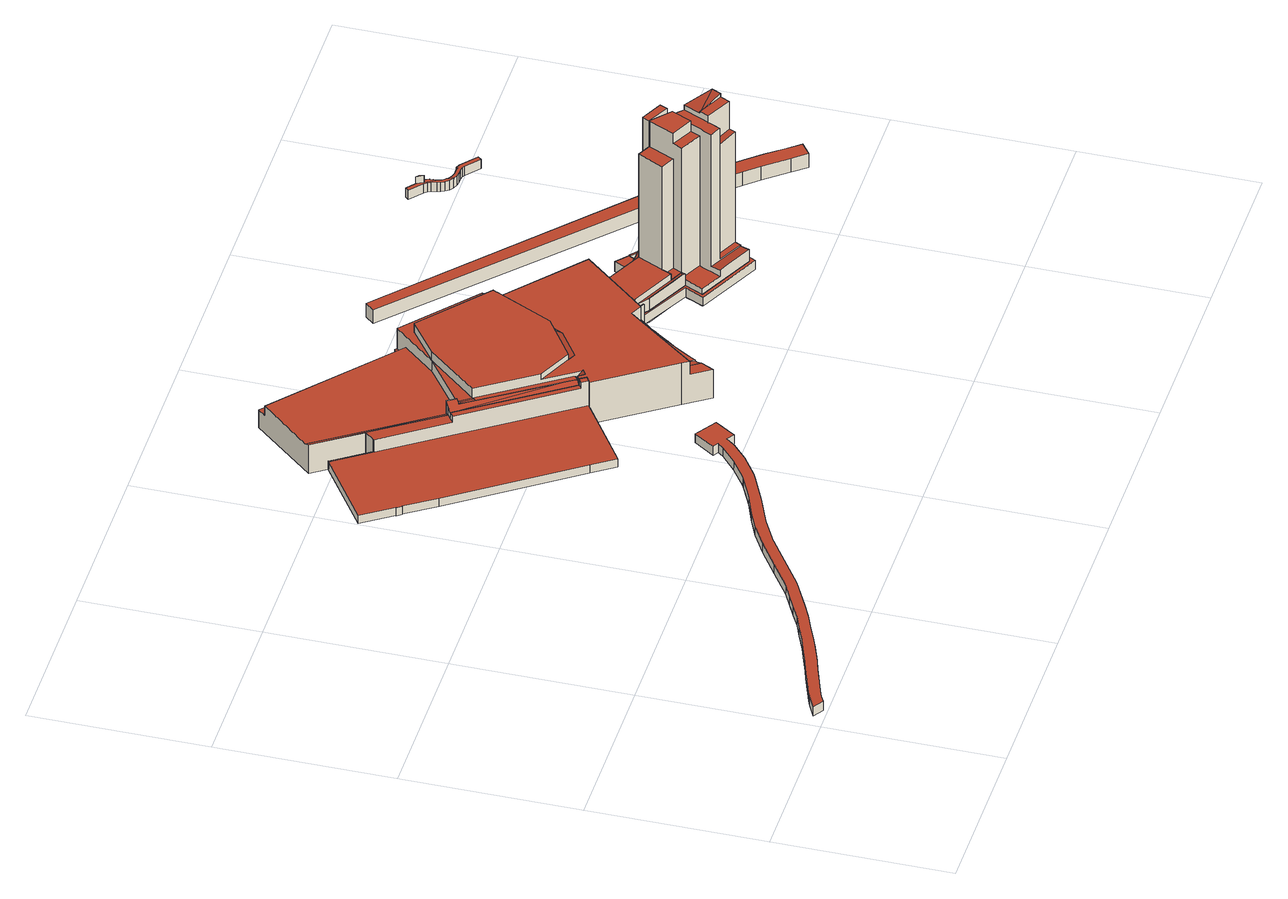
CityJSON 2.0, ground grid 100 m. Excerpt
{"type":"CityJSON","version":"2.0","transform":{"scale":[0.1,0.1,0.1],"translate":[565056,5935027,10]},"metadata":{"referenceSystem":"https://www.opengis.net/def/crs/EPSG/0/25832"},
"CityObjects":{
"building1":{"type":"Building","attributes":{"Gemeindeschluessel":"02000000","Geometrietyp2DReferenz":"3000","function":"51009_1610","roofType":"1000","measuredHeight":5.87},"geometry":[{"type":"MultiSurface","lod":"2","boundaries":[[[0,1,2,3,4,5,6,7,8,9,10,11,12,13,14,15,16,17,18,19,20,21,22,23,24,25,26,27,28,29,30,31,32,33,34,35,36,37,38,39,40,41,42,43,44,45,46]],[[47,48,49,50,51,52,53,54,55,56,57,58,59,60,61,62,63,64,65,66,67,68,69,70,71,72,73,74,75,76,77,78,79,80,81,82,83,84,85,86,87,88,89,90,91,92,93]],[[93,92,1,0]],[[92,91,2,1]],[[91,90,3,2]],[[90,89,4,3]],[[89,88,5,4]],[[88,87,6,5]],[[87,86,7,6]],[[86,85,8,7]],[[85,84,9,8]],[[84,83,10,9]],[[83,82,11,10]],[[82,81,12,11]],[[81,80,13,12]],[[80,79,14,13]],[[79,78,15,14]],[[78,77,16,15]],[[77,76,17,16]],[[76,75,18,17]],[[75,74,19,18]],[[74,73,20,19]],[[73,72,21,20]],[[72,71,22,21]],[[71,70,23,22]],[[70,69,24,23]],[[69,68,25,24]],[[68,67,26,25]],[[67,66,27,26]],[[66,65,28,27]],[[65,64,29,28]],[[64,63,30,29]],[[63,62,31,30]],[[62,61,32,31]],[[61,60,33,32]],[[60,59,34,33]],[[59,58,35,34]],[[58,57,36,35]],[[57,56,37,36]],[[56,55,38,37]],[[55,54,39,38]],[[54,53,40,39]],[[53,52,41,40]],[[52,51,42,41]],[[51,50,43,42]],[[50,49,44,43]],[[49,48,45,44]],[[48,47,46,45]],[[47,93,0,46]]],"semantics":{"surfaces":[{"type":"GroundSurface"},{"type":"RoofSurface"},{"type":"WallSurface"}],"values":[0,1,2,2,2,2,2,2,2,2,2,2,2,2,2,2,2,2,2,2,2,2,2,2,2,2,2,2,2,2,2,2,2,2,2,2,2,2,2,2,2,2,2,2,2,2,2,2,2]}}]},
"building2":{"type":"Building","attributes":{"Gemeindeschluessel":"02000000","Geometrietyp2DReferenz":"3000","function":"31001_3036","roofType":"1000","measuredHeight":21.43,"storeysAboveGround":2},"geometry":[{"type":"MultiSurface","lod":"2","boundaries":[[[94,95,96]],[[97,98,94,96]],[[99,100,101,102]],[[103,104,105,106]],[[107,108,109,110]],[[110,109,111,112]],[[112,111,113,114]],[[114,113,115,116]],[[97,117,118,98]],[[102,119,120,99]],[[121,122,123,124]],[[124,123,125,126]],[[127,102,128,129]],[[130,131,132,133]],[[134,106,105,135]],[[136,137,138,139]],[[127,129,140,118,117,141]],[[142,103,106,134,143,141,117,97,96,144]],[[121,124,126,145,146,107,110,112,114,116,147,148,149,150,136,139,130,133,151,152,153]],[[154,155,125,123,122,142,144,115,113,111,109,108]],[[155,154,146,145]],[[148,147,95,94,98,118]],[[101,100,151,133,132]],[[131,130,139,138]],[[137,136,150,129,128]],[[121,153,104,103,142,122]],[[153,152,120,135,105,104]],[[152,151,100,99,120]],[[119,102,127,141,143]],[[150,149,140,129]],[[149,148,118,140]],[[125,155,145,126]],[[154,108,107,146]],[[147,116,115,144,96,95]],[[137,128,102,101,132,131,138]],[[119,143,134,135,120]]],"semantics":{"surfaces":[{"type":"RoofSurface"},{"type":"WallSurface"},{"type":"GroundSurface"}],"values":[0,0,0,0,1,1,1,1,1,1,1,1,1,1,1,1,0,1,2,0,1,1,1,1,1,1,1,1,1,1,1,1,1,1,0,0]}}]},
"building3":{"type":"Building","attributes":{"name":"Congress Center Hamburg","Gemeindeschluessel":"02000000","Geometrietyp2DReferenz":"3000","function":"31001_3036","roofType":"1000","measuredHeight":30.93,"storeysAboveGround":5},"geometry":[{"type":"MultiSurface","lod":"2","boundaries":[[[156,157,158,159,160]],[[161,162,157,156]],[[163,164,165,166,167,168,169]],[[170,171,172,173,174,175,176,177]],[[178,179,180,181]],[[132,182,183,184,179,178]],[[184,185,186,180,179]],[[186,187,188,180]],[[189,190,191,192,193,194,195,196,197,198]],[[199,200,201,202,203,204,205,206]],[[207,208,209,210]],[[169,159,158,163]],[[211,162,161,212]],[[177,168,167,170]],[[213,176,175,214]],[[214,175,174,215]],[[215,174,173,216]],[[216,173,172,217]],[[165,188,187,166]],[[218,197,196,219]],[[219,196,195,220]],[[221,194,193,222]],[[223,192,191,224]],[[209,224,191,190,225,210]],[[225,190,189,226]],[[203,227,228,204]],[[206,229,199]],[[202,201,230]],[[230,201,200,231]],[[231,200,199]],[[210,225,207]],[[232,233,234,235]],[[236,237,238]],[[239,240,241]],[[208,224,209]],[[242,243,244,245]],[[245,244,246,247]],[[247,246,248,249]],[[249,248,250,251]],[[251,250,252,253]],[[253,252,254,255]],[[255,254,256,257]],[[257,256,258,259]],[[259,258,260,261]],[[261,260,262,263]],[[264,265,266,267]],[[267,266,268,269]],[[269,268,270,271]],[[272,273,274,275]],[[276,277,278,279]],[[279,278,280,281]],[[282,283,284,285]],[[286,287,239,241,288]],[[289,171,170,167,166,187,186,185,290,198,197,218]],[[291,288,241,240,237,236,275,274]],[[265,264,222,193,192,223]],[[202,230,231,199,229,292,293,294,295,291,274,273,296,284,283,270,268,266,265,223,224,208,207,225,226]],[[282,285,297,242,245,247,249,251,253,255,257,259,261,263,276,279,281,298,299,300,301,302,303,304,305,306,307,308,211,212,309,213,214,215,216,217,232,235,221,222,264,267,269,271]],[[289,218,219,220,234,233]],[[213,309,160,159,169,168,177,176]],[[211,308,164,163,158,157,162]],[[289,233,232,217,172,171]],[[307,306,181,180,188]],[[182,132,305,304,310]],[[227,203,202,226,189,198,290]],[[299,298,286,288,291,295]],[[311,312,277,276,263,262]],[[298,281,280,313,287,286]],[[297,285,284,296]],[[282,271,270,283]],[[312,311,238]],[[242,297,296,273,272,243]],[[239,287,313]],[[302,301,293,292]],[[303,302,292,229,206,205]],[[300,299,295,294]],[[301,300,294,293]],[[304,303,205,204,228,310]],[[221,235,234,220,195,194]],[[185,184,183]],[[306,305,132,178,181]],[[308,307,188,165,164]],[[309,212,161,156,160]],[[238,311,262,260,258,256,254,252,250,248,246,244,243,272,275,236]],[[239,313,280,278,277,312,238,237,240]],[[185,183,182,310,228,227,290]]],"semantics":{"surfaces":[{"type":"RoofSurface"},{"type":"WallSurface"},{"type":"GroundSurface"}],"values":[0,0,0,0,0,0,0,0,0,0,0,1,1,1,1,1,1,1,1,1,1,1,1,1,1,1,1,1,1,1,1,1,1,1,1,1,1,1,1,1,1,1,1,1,1,1,1,1,1,1,1,1,0,1,1,1,0,2,0,1,1,1,1,1,1,1,1,1,1,1,1,1,1,1,1,1,1,1,1,1,1,1,1,0,0,0]}}]},
"building4":{"type":"Building","attributes":{"Gemeindeschluessel":"02000000","Geometrietyp2DReferenz":"3000","function":"51009_1610","roofType":"1000","measuredHeight":10.69},"geometry":[{"type":"MultiSurface","lod":"2","boundaries":[[[314,315,316,317]],[[317,316,318,319]],[[319,318,320,321]],[[321,320,322,323]],[[323,322,324,325]],[[326,327,328,329]],[[329,328,330,331]],[[331,330,315,314]],[[332,333,334,335]],[[335,334,336,337]],[[337,336,338,339]],[[339,338,340,341]],[[341,340,342,343]],[[327,326,343,342]],[[333,332,325,324]],[[325,332,335,337,339,341,343,326,329,331,314,317,319,321,323]],[[333,324,322,320,318,316,315,330,328,327,342,340,338,336,334]]],"semantics":{"surfaces":[{"type":"WallSurface"},{"type":"GroundSurface"},{"type":"RoofSurface"}],"values":[0,0,0,0,0,0,0,0,0,0,0,0,0,0,0,1,2]}}]},
"building5":{"type":"Building","attributes":{"Gemeindeschluessel":"02000000","Geometrietyp2DReferenz":"3000","function":"51009_1610","roofType":"1000","measuredHeight":3.71},"geometry":[{"type":"MultiSurface","lod":"2","boundaries":[[[222,344,345,221]],[[264,346,344,222]],[[347,348,346,264]],[[348,347,221,345]],[[221,347,264,222]],[[348,345,344,346]]],"semantics":{"surfaces":[{"type":"WallSurface"},{"type":"GroundSurface"},{"type":"RoofSurface"}],"values":[0,0,0,0,1,2]}}]},
"building6":{"type":"Building","attributes":{"Gemeindeschluessel":"02000000","Geometrietyp2DReferenz":"3000","function":"51009_1610","roofType":"1000","measuredHeight":10.15},"geometry":[{"type":"MultiSurface","lod":"2","boundaries":[[[349,350,351,352]],[[353,354,355,356]],[[357,358,359,360]],[[360,359,361,362]],[[362,361,363,364]],[[365,366,358,357]],[[367,368,369,370]],[[371,372,365,357,360,362,364,349,352,367,370]],[[373,374,353,356,351,350,363,361,359,358,366]],[[368,367,352,351,356,355]],[[354,353,374,371,370,369]],[[374,373,372,371]],[[363,350,349,364]],[[373,366,365,372]],[[354,369,368,355]]],"semantics":{"surfaces":[{"type":"WallSurface"},{"type":"GroundSurface"},{"type":"RoofSurface"}],"values":[0,0,0,0,0,0,0,1,2,0,0,0,0,0,2]}}]},
"building7":{"type":"Building","attributes":{"Gemeindeschluessel":"02000000","Geometrietyp2DReferenz":"3000","function":"31001_2071","roofType":"1000","measuredHeight":107.93,"storeysAboveGround":27},"geometry":[{"type":"MultiSurface","lod":"2","boundaries":[[[375,376,377,378]],[[376,379,380,377]],[[376,381,379]],[[382,383,384,385]],[[386,387,388,389]],[[390,391,392,393]],[[394,395,396,397]],[[398,399,400,401,402]],[[403,404,405,406,407,408,409]],[[405,410,411,412,413,414]],[[415,416,417,418,419]],[[420,421,422]],[[423,424,425]],[[426,427,423,425]],[[428,429,430,431,424]],[[423,432,433,434,428,424]],[[435,436,437,438]],[[439,440,441,442,443,444,445,446]],[[447,448,449,450,451]],[[452,453,454,455,456]],[[457,458,459]],[[449,460,457,459]],[[454,461,462,463,464,465]],[[466,467,468,453,452]],[[469,470,471,472,473,423,427,426]],[[472,474,475,433,432,423,473]],[[476,477,478,479,467,466]],[[471,470,480,475,474,472]],[[369,481,482,483]],[[484,485,486,487,488]],[[486,489,490,491,492,493,494]],[[384,495,496,497,385]],[[497,496,498,499]],[[500,501,502,503]],[[504,375,378,505]],[[506,500,507,508]],[[508,507,509,510]],[[510,509,511,512]],[[385,497,392,382]],[[495,389,388,513]],[[383,386,389,495,384]],[[514,382,392,391,515]],[[516,394,397,392,382,514]],[[517,399,398,518]],[[395,518,398,402,396]],[[405,414,406]],[[403,419,418,404]],[[421,416,415,422]],[[428,519,520,429]],[[482,442,441,483]],[[436,439,446,437]],[[459,450,449]],[[444,447,451,521,445]],[[487,476,494,457,460,488]],[[448,460,449]],[[454,465,455]],[[522,479,478,523]],[[524,481,369,525]],[[486,485,489]],[[476,494,493,477]],[[526,492,491,527]],[[527,491,490,528]],[[486,494,476,487]],[[529,530,521,531,532,533,517,518,534,535,536]],[[537,538,539,540,541,542,499,498,543,544,545]],[[546,547,536,535,534,518,395,394,516,548,549,550]],[[399,517,533,532,458,457,494,476,466,452,456,420,422,415,400]],[[551,552,553,480,470,469,463,462,468]],[[554,555,556,557,558,559,515,391,390,560,561,541,540]],[[544,562,563,505,378,377,380,564,565,566,567,568,545]],[[569,570,571,572,573,574,524,525,575,576,577,578,579,580,581,582,583,584,558,557,556,555,554,540,539,538,537,545,568,567,566,565,564,585,586,587,588,506,508,510,512,589,590,591,592,593,594,595,596,597,598,599,600,601,602,603,604,553,552,551,605,522,523,606,526,527,528]],[[543,498,496,495,513,502,501,504,505,563,562,544]],[[550,549,548,516,514,515,559,607,608,609]],[[387,401,400,415,422,610,611,612,613,503,502,513,388]],[[504,501,500,506,588,587,586,381,376,375]],[[609,608,607,559,558,584,583,582]],[[581,580,579,614,615,546,550,609,582]],[[417,464,463,469,426,425,410,405,404,418]],[[430,429,520,616,617,598,597,596,595]],[[433,475,480,553,604,603,602,434]],[[436,435,618,614,579,578,577,576,440,439]],[[444,443,573,572,571,460,448,447]],[[570,569,528,490,489,485,484]],[[526,606,523,478,477,493,492]],[[473,432,423,427]],[[467,479,522,605,551,468]],[[570,484,488,460,571]],[[453,468,462,461,454]],[[451,450,459,458,532,531,521]],[[575,525,369,483,441,440,576]],[[442,482,481,524,574,573,443]],[[619,620,600,599,598,617]],[[428,434,602,601,600,620,519]],[[421,420,456,455,465,464,417,416]],[[621,618,435,438,529,536,547]],[[438,437,446,445,521,530,529]],[[425,424,431,412,411,410]],[[412,431,430,595,594,593,413]],[[622,610,422,415,419,403,409]],[[407,406,414,413,593,592,591]],[[392,397,396,402,401,387,386,383,382]],[[408,407,591,590,623]],[[612,409,408,623,624,613]],[[625,623,590,589,512,511]],[[379,381,586,585,564,380]],[[611,610,622,409,612]],[[519,620,619,617,616,520]],[[615,614,618,621,547,546]],[[613,624,623,625,511,509,507,500,503]],[[541,561,560,390,393,626,542]],[[542,626,393,392,497,499]]],"semantics":{"surfaces":[{"type":"RoofSurface"},{"type":"WallSurface"},{"type":"GroundSurface"}],"values":[0,0,0,0,0,0,0,0,0,0,0,0,0,0,0,0,0,0,0,0,0,0,0,0,0,0,0,0,0,0,0,1,1,1,1,1,1,1,1,1,1,1,1,1,1,1,1,1,1,1,1,1,1,1,1,1,1,1,1,1,1,1,1,0,1,1,1,1,1,1,2,0,0,1,1,1,1,1,1,1,1,1,1,1,1,1,1,1,1,1,1,1,1,1,1,1,1,1,1,1,1,1,1,1,1,0,0,0,0,0,0]}}]},
"building8":{"type":"Building","attributes":{"Gemeindeschluessel":"02000000","Geometrietyp2DReferenz":"3000","function":"51009_1610","roofType":"1000","measuredHeight":11.39},"geometry":[{"type":"MultiSurface","lod":"2","boundaries":[[[627,628,629,630]],[[631,632,633,634,635,636,637,638,639]],[[634,640,635]],[[632,631,641,642]],[[643,630,629,644]],[[645,639,638,646]],[[627,637,636,628]],[[647,648,413,649]],[[649,413,650,651]],[[651,650,652,653]],[[654,655,656,657]],[[658,659,644,629,628,636,635,640,660]],[[654,657,661,645,646,662,647,649,651,653,658,660,663,664]],[[662,646,638,637,627,630,643,665]],[[664,663,633,632,642]],[[645,661,666,641,631,639]],[[655,654,664,642]],[[666,661,657,656]],[[663,660,640,634,633]],[[648,647,662,665]],[[659,658,653,652]],[[666,656,655,642,641]],[[659,652,650,413,648,665,643,644]]],"semantics":{"surfaces":[{"type":"RoofSurface"},{"type":"WallSurface"},{"type":"GroundSurface"}],"values":[0,0,0,0,1,1,1,1,1,1,1,1,2,1,1,1,1,1,1,1,1,0,0]}}]},
"building9":{"type":"Building","attributes":{"Gemeindeschluessel":"02000000","Geometrietyp2DReferenz":"3000","function":"51009_1610","roofType":"1000","measuredHeight":9},"geometry":[{"type":"MultiSurface","lod":"2","boundaries":[[[667,668,669,670,671,672,673,674,675,676,677,678,679,680,681,682,683,684,685]],[[686,687,688,689,690,691,692,693,694,695,696,697,698,699,700,701,702,703,704]],[[704,703,668,667]],[[703,702,669,668]],[[702,701,670,669]],[[701,700,671,670]],[[700,699,672,671]],[[699,698,673,672]],[[698,697,674,673]],[[697,696,675,674]],[[696,695,676,675]],[[695,694,677,676]],[[694,693,678,677]],[[693,692,679,678]],[[692,691,680,679]],[[691,690,681,680]],[[690,689,682,681]],[[689,688,683,682]],[[688,687,684,683]],[[687,686,685,684]],[[686,704,667,685]]],"semantics":{"surfaces":[{"type":"GroundSurface"},{"type":"RoofSurface"},{"type":"WallSurface"}],"values":[0,1,2,2,2,2,2,2,2,2,2,2,2,2,2,2,2,2,2,2,2]}}]},
"building10":{"type":"Building","attributes":{"Gemeindeschluessel":"02000000","Geometrietyp2DReferenz":"3000","function":"51009_1610","roofType":"1000","measuredHeight":10.37},"geometry":[{"type":"MultiSurface","lod":"2","boundaries":[[[705,706,707]],[[708,709,710,711,712,713,714,715,716]],[[717,718,719,720]],[[721,722,723,724]],[[724,723,718,717]],[[716,706,705,708]],[[708,705,707,725]],[[726,727,728,729]],[[730,731,732,733]],[[733,732,734,735]],[[736,737,738,739]],[[740,741,742,743]],[[743,742,744,745]],[[745,744,746,747]],[[747,746,748,749]],[[750,751,752,753]],[[754,755,756,757]],[[757,756,758,759]],[[759,758,751,750]],[[760,715,714,761]],[[761,714,713,762]],[[762,713,712,763]],[[763,712,711,764]],[[765,766,767,768]],[[768,767,769,770]],[[771,772,773,774]],[[771,774,736,739,730,733,735,775,721,724,717,720,760,761,762,763,764,726,729,765,768,770,740,743,745,747,749,754,757,759,750,753]],[[776,734,732,731,738,737,777,778,779,728,727,710,709,708,725,719,718,723,722]],[[752,751,758,756,755,748,746,744,742,741,769,767,766,779,778,777,773,772]],[[760,720,719,725,707,706,716,715]],[[727,726,764,711,710]],[[728,779,766,765,729]],[[752,772,771,753]],[[748,755,754,749]],[[769,741,740,770]],[[736,774,773,777,737]],[[738,731,730,739]],[[734,776,775,735]],[[776,722,721,775]]],"semantics":{"surfaces":[{"type":"RoofSurface"},{"type":"WallSurface"},{"type":"GroundSurface"}],"values":[0,0,1,1,1,1,1,1,1,1,1,1,1,1,1,1,1,1,1,1,1,1,1,1,1,1,2,0,0,1,1,1,1,1,1,1,1,1,1]}}]}
},
"vertices":[
[2169,1159,66],[2092,1040,66],[2050,1068,66],[2011,1019,66],[1922,938,66],[1803,856,66],[1771,840,66],[1608,762,66],[1442,692,66],[1308,620,66],[1285,605,66],[1148,511,66],[981,398,66],[817,312,66],[730,268,66],[653,235,66],[543,187,66],[488,165,66],[379,123,66],[316,104,66],[148,43,66],[101,24,66],[60,3,66],[3,42,66],[84,83,66],[120,98,66],[295,162,66],[355,180,66],[464,221,66],[528,245,66],[631,289,66],[710,323,66],[787,363,66],[865,404,66],[950,450,66],[1102,554,66],[1253,657,66],[1381,732,66],[1484,778,66],[1622,832,66],[1746,893,66],[1770,905,66],[1882,984,66],[1974,1067,66],[2001,1100,66],[1971,1120,66],[2049,1238,66],[2049,1238,125],[1971,1120,125],[2001,1100,125],[1974,1067,125],[1882,984,125],[1770,905,125],[1746,893,125],[1622,832,125],[1484,778,125],[1381,732,125],[1253,657,125],[1102,554,125],[950,450,125],[865,404,125],[787,363,125],[710,323,125],[631,289,125],[528,245,125],[464,221,125],[355,180,125],[295,162,125],[120,98,125],[84,83,125],[3,42,125],[60,3,125],[101,24,125],[148,43,125],[316,104,125],[379,123,125],[488,165,125],[543,187,125],[653,235,125],[730,268,125],[817,312,125],[981,398,125],[1148,511,125],[1285,605,125],[1308,620,125],[1442,692,125],[1608,762,125],[1771,840,125],[1803,856,125],[1922,938,125],[2011,1019,125],[2050,1068,125],[2092,1040,125],[2169,1159,125],
[1319,2981,143],[1303,3005,143],[1299,3002,141],[1439,2800,141],[1441,2802,142],[2114,1881,260],[2136,1896,278],[2112,1933,279],[1715,2463,260],[2111,1828,302],[2137,1846,302],[2115,1879,302],[2089,1861,302],[1043,2537,88],[1043,2537,140],[1039,2535,140],[1039,2535,88],[1021,2562,140],[1021,2562,88],[1024,2564,140],[1024,2564,88],[908,2736,140],[908,2736,88],[1439,2800,222],[1441,2802,222],[1715,2463,262],[2114,1881,262],[2097,1819,88],[2097,1819,140],[2059,1793,140],[2059,1793,88],[1720,1563,140],[1720,1563,88],[1715,2463,222],[1742,2481,278],[1742,2481,222],[1777,2434,88],[1777,2434,280],[1798,2403,280],[1798,2403,88],[2089,1861,262],[2115,1879,262],[1766,2498,88],[1766,2498,295],[1798,2450,295],[1798,2450,88],[1488,2856,222],[1686,2443,222],[2111,1828,140],[1686,2443,262],[1299,3002,140],[1633,1691,88],[1156,2370,88],[1303,3005,88],[1441,2802,88],[1488,2856,88],[1742,2481,88],[2136,1896,88],[2114,1881,88],[2137,1846,88],[1156,2370,140],[1633,1691,140],
[1320,3102,219],[1763,2496,209],[1765,2497,208],[1331,3137,208],[1311,3114,219],[1488,2856,218],[1742,2481,218],[1765,2497,206],[1766,2498,206],[1798,2450,206],[2090,2665,206],[2251,2851,206],[1581,3425,206],[1331,3137,206],[2251,2851,146],[2302,2910,146],[2291,2919,146],[2271,2907,146],[1900,3222,146],[1901,3224,146],[1617,3467,146],[1581,3425,146],[1780,2429,280],[1793,2427,282],[1797,2449,278],[1777,2434,278],[1826,2360,280],[1828,2362,280],[1833,2368,282],[1838,2374,280],[1844,2380,278],[2090,2665,278],[1798,2450,278],[2055,2068,340],[2253,1976,340],[2498,2143,340],[2659,2473,340],[2658,2474,340],[2667,2492,340],[2668,2494,340],[2293,2815,340],[2090,2665,340],[1844,2380,340],[2155,1863,305],[2157,1860,309],[2184,1878,309],[2182,1882,305],[2160,1914,264],[2136,1897,264],[2136,1896,265],[2134,1894,265],[2297,1955,305],[2460,2066,305],[2498,2143,291],[2253,1976,291],[1742,2481,31],[1488,2856,31],[1617,3467,31],[1901,3224,31],[1900,3222,31],[2271,2907,31],[2291,2919,31],[2090,2665,280],[2293,2815,280],[2668,2494,280],[2667,2492,31],[2658,2474,31],[2659,2473,305],[2498,2143,305],[2253,1976,305],[2055,2068,305],[2160,1914,280],[2136,1897,280],[2134,1894,305],[2184,1878,305],[2157,1860,305],[2703,2564,31],[2703,2564,280],[2691,2542,280],[2691,2542,31],[2473,1452,220],[2473,1452,222],[2489,1428,220],[2471,1394,219],[2451,1424,222],[2451,1424,219],[2760,1707,31],[2760,1707,220],[2741,1683,220],[2741,1683,31],[2721,1658,220],[2721,1658,31],[2702,1633,220],[2702,1633,31],[2683,1608,220],[2683,1608,31],[2665,1583,220],[2665,1583,31],[2639,1546,220],[2639,1546,31],[2614,1508,220],[2614,1508,31],[2589,1470,220],[2589,1470,31],[2565,1431,220],[2565,1431,31],[2542,1392,220],[2542,1392,31],[3093,2098,31],[3093,2098,305],[2893,1861,305],[2893,1861,31],[2862,1825,305],[2862,1825,31],[2784,1735,305],[2784,1735,31],[2780,1731,220],[2780,1731,305],[2714,1762,305],[2714,1762,220],[2520,1353,31],[2520,1353,213],[2523,1350,213],[2523,1350,31],[2520,1344,213],[2520,1344,31],[2807,1725,31],[2807,1725,305],[2804,1720,305],[2804,1720,31],[2476,1259,219],[2513,1332,219],[2405,1365,219],[2302,2910,280],[1844,2380,280],[2405,1365,305],[2114,1881,305],[2137,1846,305],[2097,1819,305],[2381,1401,305],[2781,1731,305],[2781,1731,31],[2476,1259,31],[2381,1401,31],[2097,1819,31],[2137,1846,31],[2114,1881,31],[2136,1896,31],[2106,1942,31],[1798,2403,31],[1777,2434,31],[1798,2450,31],[1766,2498,31],[1311,3114,31],[2106,1942,280],[2529,1369,220],[2529,1369,214],[2513,1332,213],
[2520,1353,32],[2520,1353,139],[2542,1392,139],[2542,1392,32],[2565,1431,139],[2565,1431,32],[2589,1470,139],[2589,1470,32],[2614,1508,139],[2614,1508,32],[2639,1546,139],[2639,1546,32],[2781,1731,32],[2781,1731,139],[2804,1720,139],[2804,1720,32],[2523,1350,139],[2523,1350,32],[2665,1583,32],[2665,1583,139],[2683,1608,139],[2683,1608,32],[2702,1633,139],[2702,1633,32],[2721,1658,139],[2721,1658,32],[2741,1683,139],[2741,1683,32],[2760,1707,139],[2760,1707,32],
[2658,2474,69],[2667,2492,69],[3093,2098,69],[3106,2113,31],[3106,2113,69],
[3224,1523,33],[3224,1523,92],[3557,1362,92],[3557,1362,33],[3600,1391,92],[3600,1391,135],[3578,1403,135],[3578,1403,92],[2862,1825,33],[2862,1825,92],[2893,1861,92],[2893,1861,33],[3020,1753,92],[3020,1753,33],[3275,1628,92],[3275,1628,33],[3255,1621,33],[3255,1621,92],[3601,1451,33],[3601,1451,135],[3623,1440,135],[3623,1440,33],[3573,1334,33],[3203,1513,33],[3203,1513,92],[3573,1334,92],
[3117,2028,206],[3133,2048,195],[3075,2077,194],[3058,2057,207],[3095,2097,198],[3093,2098,198],[3141,2057,198],[3283,1649,165],[3308,1702,165],[3232,1739,165],[3207,1686,165],[3308,1702,884],[3377,1849,884],[3301,1886,884],[3232,1739,884],[3258,1637,170],[3274,1629,166],[3283,1649,166],[3257,1640,170],[3408,1588,986],[3433,1642,986],[3308,1702,986],[3283,1649,986],[3433,1642,1054],[3485,1755,1054],[3380,1847,1054],[3377,1849,1054],[3308,1702,1054],[3378,1849,231],[3397,1891,231],[3359,1910,131],[3325,1927,40],[3320,1917,40],[3316,1919,30],[3311,1908,30],[3397,1891,179],[3402,1902,179],[3406,1910,179],[3334,1945,88],[3325,1927,88],[3380,1847,1053],[3501,1788,1053],[3521,1831,1053],[3397,1891,1053],[3378,1849,1053],[3485,1755,1011],[3501,1788,1011],[3380,1847,1011],[3526,1841,178],[3402,1902,178],[3397,1891,141],[3521,1831,141],[3523,1836,160],[3530,1852,141],[3411,1911,141],[3410,1908,149],[3406,1910,149],[3528,1846,160],[3530,1851,143],[3529,1851,143],[3584,1416,167],[3600,1450,167],[3454,1521,167],[3438,1487,167],[3600,1450,894],[3601,1451,894],[3601,1450,894],[3618,1485,894],[3617,1485,894],[3618,1486,894],[3471,1558,876],[3454,1521,876],[3618,1486,1074],[3644,1540,1074],[3534,1593,1074],[3496,1611,1074],[3471,1558,1074],[3513,1731,176],[3532,1773,176],[3514,1782,169],[3501,1788,165],[3485,1755,165],[3670,1593,1095],[3540,1707,1066],[3496,1611,1066],[3644,1540,1095],[3532,1773,167],[3563,1758,163],[3583,1801,163],[3521,1831,171],[3501,1788,171],[3540,1707,165],[3563,1757,165],[3563,1758,165],[3583,1801,141],[3583,1801,143],[3581,1808,160],[3578,1816,178],[3526,1841,179],[3585,1818,160],[3591,1820,145],[3670,1593,165],[3711,1678,165],[3714,1684,165],[3578,1750,165],[3592,1820,143],[3640,1474,135],[3618,1485,135],[3601,1450,135],[3667,1529,134],[3690,1576,134],[3680,1584,134],[3670,1593,134],[3644,1540,134],[3690,1576,89],[3728,1654,88],[3706,1665,178],[3709,1671,179],[3711,1678,181],[3670,1593,181],[3232,1739,205],[3207,1686,205],[3207,1686,166],[2953,1810,205],[2953,1810,166],[3116,2027,91],[3116,2027,205],[3085,1991,205],[3085,1991,91],[3117,2028,205],[3058,2057,205],[3116,2027,16],[3159,1991,91],[3159,1991,16],[3168,2000,91],[3168,2000,16],[3192,1979,91],[3192,1979,16],[3301,1886,205],[3283,1649,129],[3274,1629,129],[3408,1588,129],[3485,1755,1033],[3433,1642,1033],[3530,1852,144],[3411,1911,144],[3471,1558,1033],[3578,1750,16],[3714,1684,16],[3640,1474,16],[3623,1440,16],[3709,1671,16],[3706,1665,16],[3728,1654,16],[3438,1487,1033],[3454,1521,1033],[3496,1611,1033],[3540,1707,1033],[3513,1731,1033],[3408,1588,1033],[3391,1552,1033],[3375,1517,1033],[2941,1820,16],[2953,1810,16],[3014,1758,16],[3020,1753,16],[3020,1753,170],[3014,1758,170],[2941,1820,205],[2893,1861,205],[2893,1861,16],[3350,1462,169],[3375,1517,162],[3391,1552,129],[3375,1517,129],[3350,1462,129],[3563,1758,16],[3583,1801,16],[3592,1820,16],[3197,1666,16],[3238,1646,16],[3258,1637,16],[3274,1629,16],[3275,1628,16],[3275,1628,129],[3238,1646,170],[3197,1666,170],[2919,1891,205],[3027,2019,205],[3093,2098,16],[3075,2077,16],[3058,2057,16],[3027,2019,16],[2919,1891,16],[3690,1576,16],[3667,1529,16],[3644,1540,16],[3618,1486,16],[3617,1485,16],[3618,1485,16],[3601,1450,16],[3601,1451,16],[3600,1450,16],[3584,1416,16],[3557,1362,16],[3413,1432,16],[3350,1462,16],[3224,1523,16],[3251,1578,16],[3267,1612,16],[3095,2097,16],[3141,2057,16],[3133,2048,16],[3117,2028,16],[3276,1938,16],[3316,1919,16],[3320,1917,16],[3325,1927,16],[3334,1945,16],[3406,1910,16],[3410,1908,16],[3411,1911,16],[3428,1949,16],[3437,1969,16],[3504,1911,16],[3542,1878,16],[3530,1852,16],[3529,1851,16],[3530,1851,16],[3591,1820,16],[3563,1757,16],[3711,1678,16],[3267,1612,129],[3251,1578,129],[3224,1523,129],[3380,1847,30],[3377,1849,30],[3301,1886,30],[3301,1886,91],[3557,1362,169],[3413,1432,169],[3428,1949,77],[3437,1969,41],[3584,1416,162],[3504,1911,77],[3542,1878,98],[3438,1487,162],[3378,1849,30],[3316,1919,91],[3311,1908,91],[3276,1938,91],[3198,1668,170],
[3541,1878,91],[3545,1888,92],[3444,1976,92],[3440,1967,91],[3557,1837,138],[3553,1859,134],[3545,1863,131],[3550,1873,131],[3547,1886,128],[3545,1888,128],[3541,1878,128],[3542,1878,128],[3529,1851,128],[3553,1881,128],[3586,1823,136],[3616,1829,128],[3440,1967,88],[3444,1976,88],[3529,1851,24],[3542,1878,24],[3410,1908,24],[3410,1908,88],[3334,1945,24],[3320,1917,88],[3320,1917,24],[3316,1919,88],[3316,1919,24],[3578,1750,24],[3578,1750,128],[3563,1758,133],[3563,1758,24],[3374,2036,24],[3374,2036,88],[3553,1881,24],[3592,1820,24],[3437,1969,24],[3545,1863,24],[3616,1829,24],[3437,1969,88],[3592,1820,134],
[4531,1343,39],[4463,1290,39],[4402,1369,39],[4295,1500,39],[4226,1580,39],[4138,1677,39],[4047,1772,39],[4011,1807,39],[3913,1903,39],[2603,3121,39],[2646,3172,39],[3972,1971,39],[4075,1870,39],[4111,1835,39],[4183,1759,39],[4254,1681,39],[4321,1605,39],[4397,1515,39],[4470,1422,39],[4470,1422,129],[4397,1515,129],[4321,1605,129],[4254,1681,129],[4183,1759,129],[4111,1835,129],[4075,1870,129],[3972,1971,129],[2646,3172,129],[2603,3121,129],[3913,1903,129],[4011,1807,129],[4047,1772,129],[4138,1677,129],[4226,1580,129],[4295,1500,129],[4402,1369,129],[4463,1290,129],[4531,1343,129],
[3785,3172,106],[3779,3198,106],[3763,3211,106],[3785,3172,62],[3824,3104,62],[3826,3102,62],[3821,3119,62],[3819,3133,62],[3814,3147,62],[3822,3153,62],[3808,3174,62],[3779,3198,62],[3697,3234,2],[3697,3234,62],[3714,3253,62],[3714,3253,2],[3786,3155,2],[3786,3155,62],[3772,3170,62],[3772,3170,2],[3763,3211,62],[3827,3097,2],[3827,3097,62],[3838,3078,62],[3838,3078,2],[3816,3071,2],[3816,3071,62],[3807,3088,62],[3807,3088,2],[3802,3107,62],[3802,3107,2],[3856,3032,2],[3856,3032,62],[3834,3049,62],[3834,3049,2],[3924,3040,2],[3924,3040,62],[3935,3040,62],[3935,3040,2],[3946,3036,62],[3946,3036,2],[3949,3046,62],[3949,3046,2],[3974,3035,62],[3974,3035,2],[3953,3014,2],[3953,3014,62],[3935,3018,62],[3935,3018,2],[4065,2958,2],[4065,2958,62],[4049,2939,62],[4049,2939,2],[3970,3006,62],[3970,3006,2],[3808,3174,2],[3822,3153,2],[3814,3147,2],[3819,3133,2],[3821,3119,2],[3855,3060,2],[3855,3060,62],[3876,3047,62],[3876,3047,2],[3899,3040,62],[3899,3040,2],[3910,3018,2],[3910,3018,62],[3882,3022,62],[3882,3022,2],[3795,3137,2],[3795,3137,62],[3867,3028,62],[3845,3068,62],[3848,3067,62]
]}
